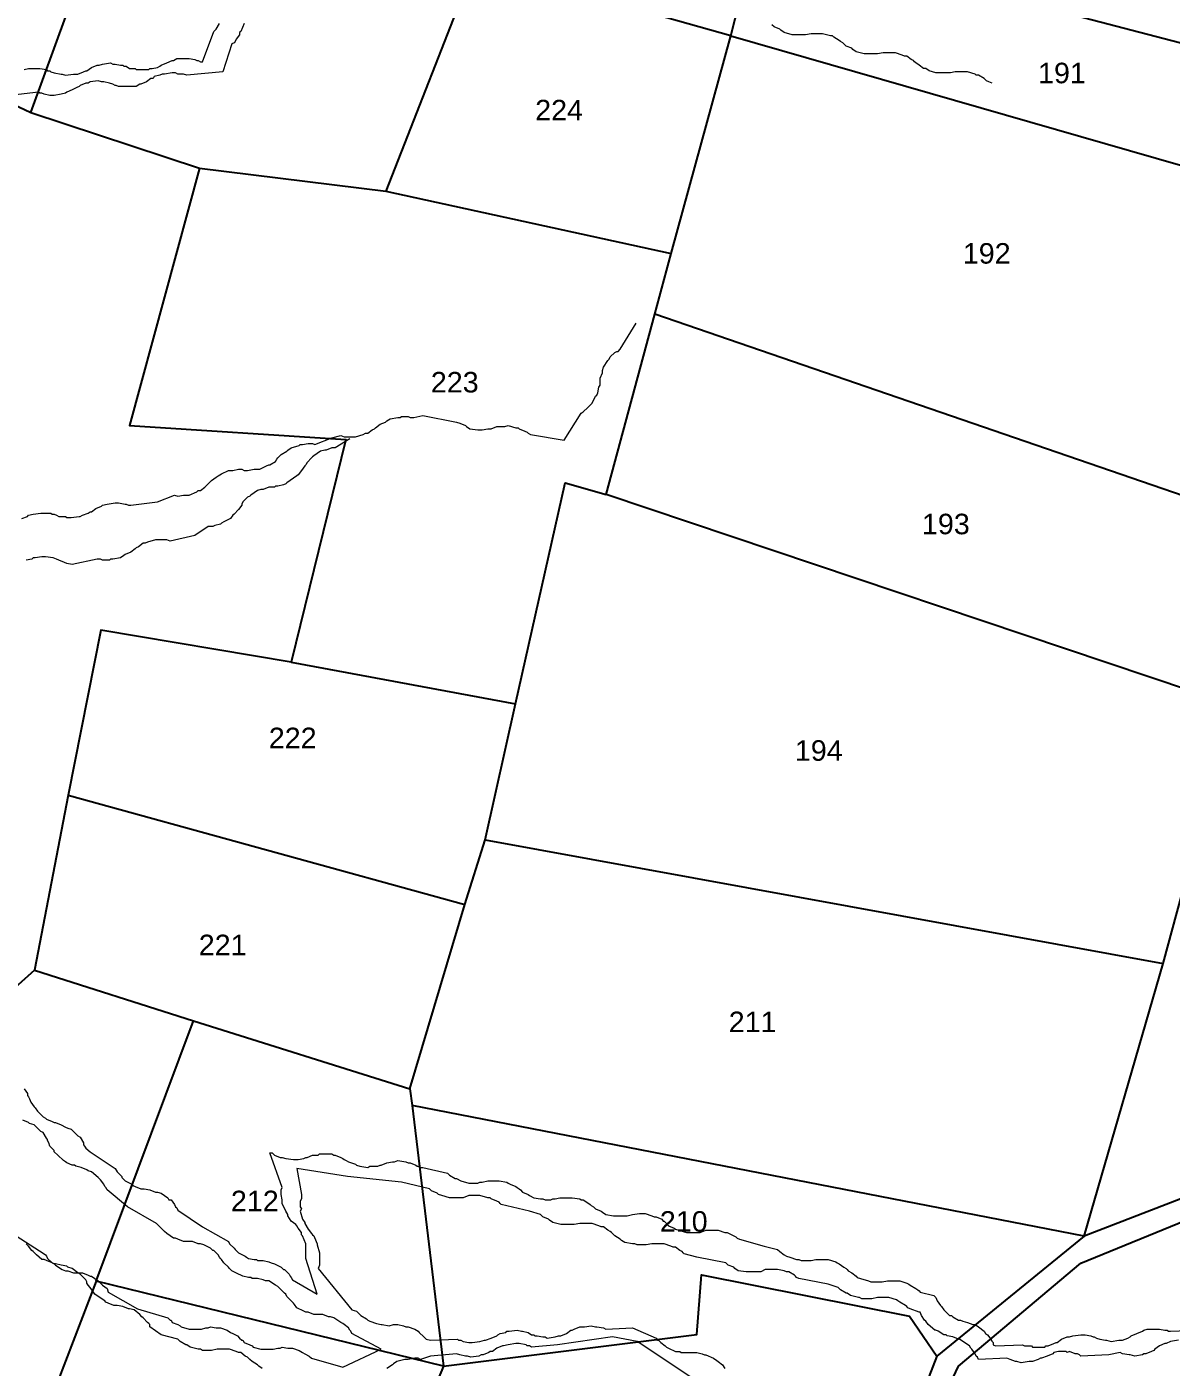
# Model space of a CAD drawing. Header units: inches. Extents: x -72 to 3350, y -615 to 1801.
# Drawn here: x 1019 to 1211.8, y 553.7 to 779.5 of the extents above; entities that cross this region are included whole.
import ezdxf
from ezdxf.enums import TextEntityAlignment as Align

# ---------------------------------------------------------------- set-up
doc = ezdxf.new("R2010")
doc.units = ezdxf.units.IN
doc.header["$LTSCALE"] = 15
doc.header["$MEASUREMENT"] = 0
for name, color, linetype in [('PLOT', 255, 'Continuous'), ('PLOT NO', 7, 'Continuous'), ('STREAM', 130, 'Continuous')]:
    doc.layers.add(name, color=color, linetype=linetype)
doc.styles.get("Standard").update_dxf_attribs({"font": 'arial.ttf'})

msp = doc.modelspace()

# ---------------------------------------------------------------- linework, layer by layer
at = {"layer": 'PLOT', "color": 0}
for points in [[(845.24, 754.05), (861.72, 765.2), (891.18, 766.06), (914.78, 762.88), (932.23, 761.56), (956.05, 743.94), (993.83, 830.78), (1040.07, 820.87), (1082.4, 810.36), (1142.01, 795.45), (1246.78, 768.11), (1285.12, 758.61), (1324.3, 749.06), (1369.12, 737.88), (1373.94, 746.43), (1432.48, 725.72)], [(986.99, 780.47), (1019.7, 765.07), (1040.07, 820.87)], [(1019.7, 765.07), (1048.1, 755.7), (1079.51, 751.8), (1127.55, 741.3), (1137.62, 777.99), (1142.01, 795.45)], [(1137.62, 777.99), (1094.51, 790.18), (1079.51, 751.8)], [(1137.62, 777.99), (1230.13, 751.39), (1231.44, 750.28), (1241.56, 747.39), (1313.46, 723.54), (1358.37, 715.56), (1369.12, 737.88)], [(1048.1, 755.7), (1036.36, 712.34), (1072.79, 710), (1063.58, 672.46), (1031.5, 677.86), (1026, 650.03), (1020.35, 620.58), (1012.05, 613.15), (977.38, 631.03)], [(1338.63, 677.83), (1319.58, 678.38), (1303.2, 683.36), (1239.98, 702.7), (1235.13, 691.11), (1215.74, 699.83), (1124.79, 731.1), (1127.55, 741.3)], [(1083.54, 600.57), (1092.8, 631.64), (1096.26, 642.52), (1101.36, 665.47), (1109.7, 702.65), (1116.62, 700.71), (1124.79, 731.1)], [(1096.26, 642.52), (1210.38, 621.72), (1222.19, 665.22), (1116.62, 700.71)], [(1063.58, 672.46), (1101.36, 665.47)], [(1026, 650.03), (1092.8, 631.64)], [(1322.44, 646.15), (1303.7, 642.38), (1291.11, 629.13), (1279.64, 619.51), (1256.31, 604.95), (1239.8, 592.7), (1219.06, 584.23), (1197.09, 575.76), (1172.31, 555.57), (1163.8, 533.66), (1166.61, 533.99)], [(1197.09, 575.76), (1210.38, 621.72)], [(1020.35, 620.58), (1047.09, 612.04), (1083.54, 600.57), (1083.95, 597.8), (1089.19, 553.84), (1030.72, 568.16), (1047.09, 612.04)], [(1197.09, 575.76), (1083.95, 597.8)], [(1274.24, 556.48), (1227.65, 547.05), (1213.13, 538.65), (1166.61, 533.99), (1175.92, 553.86), (1196.54, 571.23), (1215.34, 578.93), (1239.85, 589.71)], [(1089.19, 553.84), (1131.89, 559.2), (1132.65, 569.27), (1167.69, 562.26), (1172.31, 555.57)], [(1030.72, 568.16), (1021.68, 544.61)], [(1089.19, 553.84), (1073.92, 517.51)]]:
    msp.add_lwpolyline(points, dxfattribs=at)
at = {"layer": 'STREAM', "color": 4, "lineweight": 0}
for points in [[(1055.64, 780.04), (1055.08, 778.72), (1054.89, 778.53), (1054.89, 778.15), (1054.32, 777.4), (1054.13, 777.02), (1053.94, 776.83), (1053.56, 776.64), (1052.05, 771.91), (1046, 771.34), (1045.43, 771.53), (1044.49, 771.53), (1044.11, 771.72), (1043.54, 771.72), (1042.22, 771.53), (1041.84, 771.53), (1041.46, 771.34), (1040.51, 771.15), (1040.33, 770.78), (1039.95, 770.78), (1039.19, 770.21), (1038.25, 769.83), (1038.06, 769.83), (1037.49, 769.45), (1036.17, 769.45), (1035.79, 769.45), (1035.41, 769.45), (1034.46, 769.45), (1034.09, 769.64), (1033.9, 769.64), (1033.52, 769.83), (1032.95, 770.02), (1032, 770.21), (1031.63, 770.21), (1031.06, 770.4), (1029.74, 770.21), (1029.36, 770.02), (1028.98, 770.02), (1028.03, 769.64), (1027.84, 769.45), (1027.47, 769.26), (1026.71, 768.89), (1025.76, 768.51), (1025.58, 768.32), (1024.82, 768.13), (1023.68, 767.94), (1023.31, 767.94), (1022.93, 767.94), (1021.98, 768.13), (1021.6, 768.32), (1021.23, 768.32), (1021.04, 768.51), (1014.8, 767.75)], [(1018.58, 772.29), (1019.33, 772.48), (1020.66, 772.48), (1020.85, 772.48), (1021.23, 772.48), (1022.36, 772.29), (1022.55, 772.1), (1022.93, 772.1), (1023.12, 771.91), (1023.68, 771.72), (1024.82, 771.53), (1025.01, 771.53), (1025.58, 771.34), (1026.9, 771.53), (1027.28, 771.53), (1027.66, 771.53), (1028.6, 771.91), (1028.98, 772.1), (1029.17, 772.1), (1029.92, 772.67), (1030.87, 773.05), (1031.25, 773.05), (1031.82, 773.23), (1033.14, 773.42), (1033.52, 773.23), (1033.9, 773.23), (1034.84, 773.05), (1035.22, 773.05), (1035.41, 772.86), (1035.79, 772.86), (1036.35, 772.48), (1037.3, 772.48), (1037.49, 772.29), (1038.25, 772.29), (1039.57, 772.29), (1039.76, 772.48), (1040.14, 772.48), (1041.08, 772.67), (1041.46, 772.86), (1041.65, 773.05), (1042.6, 773.42), (1043.54, 773.8), (1043.73, 773.8), (1044.3, 774.18), (1045.62, 774.18), (1046, 774.18), (1046.38, 774.18), (1047.32, 773.99), (1047.7, 773.8), (1047.89, 773.8), (1048.27, 773.61), (1048.65, 773.61), (1050.54, 778.72), (1050.92, 779.1), (1051.48, 780.04)], [(1181.59, 770.02), (1181.02, 770.21), (1180.64, 770.4), (1180.46, 770.59), (1180.27, 770.78), (1179.32, 771.34), (1178.94, 771.34), (1178.75, 771.53), (1177.43, 771.91), (1176.67, 771.91), (1176.48, 771.91), (1175.35, 771.91), (1174.59, 771.72), (1174.21, 771.72), (1173.84, 771.72), (1172.89, 771.72), (1172.51, 771.72), (1172.13, 771.72), (1171, 772.1), (1170.43, 772.48), (1170.05, 772.48), (1169.3, 773.05), (1168.73, 773.42), (1168.54, 773.61), (1168.35, 773.8), (1167.97, 773.99), (1167.22, 774.56), (1166.84, 774.56), (1166.46, 774.75), (1165.33, 775.13), (1164.57, 775.13), (1164.38, 775.13), (1163.25, 775.13), (1162.3, 774.94), (1162.11, 774.94), (1161.73, 774.94), (1160.79, 774.94), (1160.41, 774.94), (1160.03, 774.94), (1158.71, 775.31), (1158.14, 775.69), (1157.95, 775.88), (1157.01, 776.26), (1156.63, 776.64), (1156.44, 776.83), (1156.06, 777.02), (1155.87, 777.21), (1154.93, 777.77), (1154.74, 777.96), (1154.36, 777.96), (1153.03, 778.34), (1152.47, 778.34), (1152.09, 778.34), (1151.14, 778.34), (1150.2, 778.15), (1150.01, 778.15), (1149.63, 778.15), (1148.5, 778.15), (1148.31, 778.15), (1147.93, 778.15), (1146.6, 778.53), (1146.04, 778.91), (1145.85, 779.1), (1144.9, 779.48), (1144.52, 779.85)], [(1018.2, 696.65), (1019.15, 697.02), (1019.33, 697.21), (1020.09, 697.4), (1021.41, 697.59), (1021.6, 697.59), (1021.98, 697.59), (1023.12, 697.59), (1023.31, 697.4), (1023.68, 697.4), (1024.06, 697.21), (1024.44, 697.02), (1025.58, 697.02), (1025.76, 696.83), (1026.52, 696.83), (1027.84, 697.02), (1028.03, 697.02), (1028.41, 697.21), (1029.36, 697.59), (1029.74, 697.78), (1029.92, 697.78), (1030.68, 698.35), (1031.63, 698.73), (1031.82, 698.92), (1032.57, 699.1), (1033.9, 699.29), (1034.09, 699.29), (1034.46, 699.29), (1035.6, 699.1), (1035.79, 699.1), (1036.17, 698.92), (1036.54, 698.92), (1041.08, 699.48), (1043.92, 700.62), (1044.49, 700.43), (1045.43, 700.62), (1045.62, 700.62), (1046.38, 700.62), (1047.7, 701.18), (1047.89, 701.37), (1048.27, 701.37), (1049.02, 701.94), (1049.4, 702.32), (1049.59, 702.51), (1050.16, 703.08), (1050.92, 703.64), (1051.29, 703.83), (1051.86, 704.21), (1053, 704.78), (1053.37, 704.78), (1053.75, 704.78), (1054.7, 704.97), (1055.08, 704.97), (1055.27, 704.97), (1055.64, 704.78), (1056.21, 704.78), (1057.35, 704.97), (1057.53, 704.97), (1058.29, 704.97), (1059.43, 705.53), (1059.8, 705.72), (1059.99, 705.72), (1060.94, 706.29), (1061.13, 706.67), (1061.32, 706.86), (1061.88, 707.42), (1062.83, 707.99), (1063.02, 708.18), (1063.59, 708.56), (1064.91, 708.94), (1065.1, 709.13), (1065.48, 709.13), (1066.42, 709.32), (1066.8, 709.32), (1067.18, 709.32), (1067.56, 709.13), (1070.39, 710.26), (1071.91, 710.64), (1072.47, 710.45), (1073.42, 710.45), (1073.8, 710.45), (1074.37, 710.45), (1075.69, 710.83), (1076.07, 711.02), (1076.45, 711.02), (1077.2, 711.59), (1077.58, 711.77), (1077.77, 711.96), (1078.53, 712.53), (1079.47, 712.91), (1079.66, 713.1), (1080.23, 713.48), (1081.55, 713.67), (1081.93, 713.67), (1082.12, 713.85), (1083.25, 713.85), (1083.63, 713.67), (1083.82, 713.67), (1084.2, 713.67), (1085.71, 714.04), (1091.38, 712.91), (1091.95, 712.72), (1092.9, 712.34), (1093.09, 712.15), (1093.65, 711.77), (1094.98, 711.59), (1095.36, 711.59), (1095.73, 711.59), (1096.68, 711.77), (1097.06, 711.77), (1097.25, 711.77), (1098.19, 712.15), (1099.14, 712.15), (1099.52, 712.15), (1100.08, 712.34), (1101.41, 711.96), (1101.79, 711.96), (1101.98, 711.77), (1102.92, 711.4), (1103.3, 711.21), (1103.49, 711.02), (1103.87, 710.83), (1109.54, 709.88), (1112.38, 714.42), (1112.75, 714.61), (1113.51, 715.37), (1113.7, 715.56), (1114.27, 716.12), (1114.83, 717.26), (1115.02, 717.45), (1115.21, 717.83), (1115.4, 718.77), (1115.59, 719.15), (1115.59, 719.34), (1115.59, 720.28), (1115.97, 721.23), (1115.97, 721.61), (1116.16, 722.18), (1116.91, 723.31), (1117.1, 723.5), (1117.29, 723.88), (1118.05, 724.63), (1118.43, 724.82), (1118.62, 724.82), (1118.99, 725.2), (1121.64, 729.55)], [(1073.42, 710.07), (1070.96, 708.56), (1070.39, 708.56), (1069.45, 708.18), (1069.26, 708.18), (1068.5, 707.99), (1067.37, 707.24), (1067.18, 707.05), (1066.99, 706.86), (1066.23, 706.1), (1066.04, 705.72), (1065.86, 705.53), (1065.29, 704.78), (1064.72, 704.02), (1064.53, 703.83), (1063.96, 703.45), (1062.83, 702.7), (1062.64, 702.51), (1062.26, 702.32), (1061.32, 702.13), (1060.94, 702.13), (1060.75, 701.94), (1060.37, 701.94), (1059.8, 701.94), (1058.86, 701.56), (1058.48, 701.56), (1057.91, 701.37), (1056.78, 700.62), (1056.59, 700.43), (1056.21, 700.24), (1055.45, 699.48), (1055.27, 699.1), (1055.27, 698.92), (1054.7, 698.16), (1053.94, 697.4), (1053.75, 697.21), (1053.37, 696.65), (1052.24, 696.08), (1051.86, 695.89), (1051.67, 695.7), (1050.73, 695.51), (1050.35, 695.32), (1049.97, 695.32), (1049.59, 695.32), (1047.32, 693.81), (1043.16, 692.86), (1042.6, 693.05), (1041.65, 693.05), (1041.27, 693.05), (1040.7, 693.05), (1039.38, 692.67), (1039, 692.49), (1038.62, 692.49), (1037.87, 691.92), (1037.49, 691.73), (1037.3, 691.54), (1036.54, 690.97), (1035.6, 690.59), (1035.41, 690.41), (1034.84, 690.03), (1033.52, 689.84), (1033.14, 689.84), (1032.95, 689.65), (1031.82, 689.65), (1031.44, 689.84), (1031.25, 689.84), (1030.87, 689.84), (1026.71, 688.89), (1025.76, 689.08), (1025.39, 689.27), (1024.44, 689.65), (1024.06, 689.84), (1023.5, 690.03), (1022.17, 690.22), (1021.79, 690.22), (1021.6, 690.22), (1020.47, 690.03), (1020.09, 690.03), (1019.9, 689.84), (1018.96, 689.65)], [(1018.58, 600.58), (1019.15, 599.82), (1019.15, 599.44), (1019.33, 599.25), (1019.52, 598.88), (1019.71, 598.31), (1020.28, 597.55), (1020.47, 597.36), (1020.85, 596.8), (1021.79, 595.85), (1022.17, 595.66), (1022.36, 595.47), (1023.31, 595.09), (1023.68, 594.91), (1023.87, 594.91), (1024.82, 594.53), (1025.58, 594.15), (1025.95, 593.96), (1026.52, 593.77), (1027.47, 592.83), (1027.66, 592.64), (1028.03, 592.45), (1028.6, 591.5), (1028.6, 591.12), (1028.79, 590.93), (1028.98, 590.56), (1029.74, 589.99), (1033.9, 587.15), (1034.27, 586.58), (1035.03, 585.83), (1035.03, 585.64), (1035.6, 585.07), (1036.73, 584.5), (1036.92, 584.32), (1037.3, 584.13), (1038.25, 583.75), (1038.62, 583.75), (1038.81, 583.75), (1039.76, 583.56), (1040.7, 583.18), (1041.08, 583.18), (1041.65, 582.99), (1042.78, 582.24), (1042.97, 581.86), (1043.35, 581.86), (1043.92, 581.1), (1044.11, 580.72), (1044.3, 580.53), (1044.49, 580.16), (1048.65, 577.32), (1053, 574.86), (1053.19, 574.48), (1053.94, 573.73), (1054.13, 573.54), (1054.7, 572.97), (1055.83, 572.4), (1056.02, 572.21), (1056.4, 572.02), (1057.35, 571.83), (1057.72, 571.83), (1057.91, 571.65), (1058.86, 571.65), (1059.8, 571.46), (1060.18, 571.27), (1060.75, 571.08), (1061.88, 570.51), (1062.26, 570.13), (1062.45, 570.13), (1063.21, 569.38), (1063.4, 569), (1063.59, 568.81), (1063.78, 568.43), (1067.94, 565.97), (1066.04, 572.02), (1066.04, 572.4), (1066.04, 573.54), (1066.04, 573.73), (1066.04, 574.48), (1065.48, 575.81), (1065.29, 575.99), (1065.29, 576.37), (1064.72, 577.13), (1064.53, 577.51), (1064.34, 577.7), (1063.59, 578.26), (1063.02, 579.21), (1063.02, 579.4), (1062.64, 579.97), (1062.07, 581.29), (1062.07, 581.48), (1062.07, 581.86), (1061.88, 582.8), (1061.88, 583.18), (1061.88, 583.56), (1062.07, 583.94), (1059.99, 589.8), (1060.37, 589.8), (1060.75, 589.42), (1061.69, 589.04), (1062.07, 589.04), (1062.64, 588.85), (1063.96, 588.66), (1064.34, 588.66), (1064.72, 588.66), (1065.67, 588.85), (1066.04, 589.04), (1066.23, 589.04), (1067.18, 589.42), (1068.12, 589.42), (1068.31, 589.61), (1069.07, 589.61), (1070.39, 589.61), (1070.77, 589.42), (1070.96, 589.42), (1071.91, 589.04), (1072.29, 588.85), (1072.47, 588.66), (1072.85, 588.48), (1073.23, 588.29), (1074.37, 587.91), (1074.55, 587.72), (1075.12, 587.53), (1076.45, 587.34), (1076.82, 587.53), (1077.2, 587.53), (1078.15, 587.53), (1078.53, 587.72), (1078.71, 587.72), (1079.66, 588.1), (1080.61, 588.29), (1080.98, 588.29), (1081.55, 588.48), (1082.88, 588.29), (1083.25, 588.1), (1083.63, 588.1), (1084.58, 587.72), (1084.77, 587.53), (1085.14, 587.53), (1085.33, 587.34), (1085.71, 587.34), (1089.87, 586.4), (1090.25, 586.02), (1091.2, 585.45), (1091.38, 585.45), (1092.14, 585.07), (1093.47, 584.69), (1093.65, 584.69), (1094.03, 584.69), (1094.98, 584.69), (1095.36, 584.88), (1095.73, 584.88), (1096.68, 585.07), (1097.63, 585.07), (1097.81, 585.07), (1098.57, 585.07), (1099.89, 584.88), (1100.08, 584.69), (1100.46, 584.5), (1101.41, 584.13), (1101.6, 583.94), (1101.98, 583.75), (1102.16, 583.56), (1102.54, 583.18), (1103.49, 582.8), (1103.68, 582.61), (1104.43, 582.24), (1105.57, 582.05), (1105.95, 582.05), (1106.32, 581.86), (1107.27, 581.86), (1107.65, 582.05), (1108.03, 582.05), (1108.78, 582.24), (1109.92, 582.24), (1110.11, 582.24), (1110.86, 582.24), (1112.19, 582.05), (1112.38, 581.86), (1112.75, 581.86), (1113.7, 581.29), (1113.89, 581.1), (1114.08, 580.91), (1114.46, 580.72), (1114.83, 580.34), (1115.78, 579.97), (1115.97, 579.78), (1116.54, 579.4), (1117.86, 579.21), (1118.24, 579.21), (1118.62, 579.21), (1119.56, 579.21), (1119.94, 579.21), (1120.13, 579.21), (1121.07, 579.4), (1122.21, 579.59), (1122.4, 579.59), (1123.16, 579.59), (1124.29, 579.21), (1124.67, 579.02), (1125.05, 579.02), (1125.99, 578.64), (1126.18, 578.26), (1126.37, 578.26), (1126.75, 577.89), (1127.13, 577.51), (1128.07, 577.13), (1128.26, 576.94), (1128.83, 576.75), (1130.15, 576.37), (1130.53, 576.37), (1130.91, 576.37), (1131.85, 576.37), (1132.23, 576.37), (1132.42, 576.37), (1133.37, 576.75), (1134.5, 576.75), (1134.69, 576.75), (1135.45, 576.75), (1136.58, 576.37), (1136.96, 576.37), (1137.34, 576.18), (1138.09, 575.81), (1138.47, 575.62), (1138.66, 575.43), (1139.04, 575.24), (1143.2, 574.1), (1145.47, 573.54), (1145.85, 573.16), (1146.6, 572.59), (1146.98, 572.4), (1147.55, 572.21), (1148.68, 571.83), (1149.06, 571.83), (1149.44, 571.65), (1150.39, 571.65), (1150.76, 571.65), (1151.14, 571.65), (1151.9, 571.83), (1153.03, 571.83), (1153.22, 571.83), (1153.98, 571.83), (1155.3, 571.46), (1155.49, 571.27), (1155.87, 571.08), (1156.63, 570.51), (1157.01, 570.32), (1157.19, 570.13), (1157.38, 569.94), (1157.95, 569.56), (1158.71, 569), (1158.9, 568.81), (1159.46, 568.62), (1160.79, 568.24), (1161.17, 568.05), (1161.54, 568.05), (1162.49, 568.05), (1162.87, 568.05), (1163.06, 568.05), (1164, 568.24), (1165.14, 568.24), (1165.33, 568.24), (1166.08, 568.24), (1167.22, 567.86), (1167.6, 567.67), (1167.78, 567.48), (1168.73, 566.92), (1169.11, 566.73), (1169.3, 566.54), (1169.49, 566.35), (1171.76, 565.78), (1172.13, 565.4), (1172.32, 564.84), (1172.89, 564.08), (1173.08, 563.89), (1173.46, 563.32), (1174.4, 562.38), (1174.78, 562.38), (1174.97, 562.19), (1175.92, 561.62), (1176.29, 561.62), (1176.67, 561.43), (1177.43, 561.24), (1178.37, 560.87), (1178.75, 560.87), (1179.32, 560.49), (1180.27, 559.73), (1180.46, 559.35), (1180.83, 559.16), (1181.4, 558.41), (1181.59, 558.03), (1181.78, 557.84), (1181.78, 557.46), (1182.16, 557.27), (1186.7, 557.46), (1187.07, 557.27), (1188.21, 557.27), (1188.4, 557.08), (1189.15, 557.08), (1190.48, 557.08), (1190.67, 557.27), (1191.05, 557.27), (1191.99, 557.65), (1192.37, 557.84), (1192.56, 557.84), (1193.31, 558.41), (1194.26, 558.79), (1194.64, 558.79), (1195.21, 558.97), (1196.53, 559.16), (1196.91, 559.16), (1197.29, 559.16), (1198.23, 558.97), (1198.61, 558.79), (1198.8, 558.79), (1199.18, 558.6), (1199.74, 558.41), (1200.69, 558.22), (1200.88, 558.22), (1201.64, 558.03), (1202.96, 558.22), (1203.34, 558.22), (1203.53, 558.22), (1204.47, 558.6), (1204.85, 558.79), (1205.04, 558.97), (1205.98, 559.35), (1206.93, 559.73), (1207.12, 559.92), (1207.69, 560.11), (1209.01, 560.11), (1209.39, 560.11), (1209.77, 560.11), (1210.71, 559.92), (1211.09, 559.92), (1211.28, 559.73), (1211.66, 559.73), (1216.01, 559.92)], [(1017.25, 575.81), (1021.98, 572.78), (1022.17, 572.59), (1022.36, 572.4), (1022.55, 572.02), (1023.31, 571.27), (1023.68, 571.08), (1023.87, 570.89), (1025.01, 570.13), (1025.58, 569.94), (1025.95, 569.94), (1026.9, 569.56), (1027.84, 569.56), (1028.03, 569.56), (1028.41, 569.56), (1029.36, 569.19), (1029.74, 569), (1029.92, 569), (1031.06, 568.24), (1031.63, 567.67), (1031.82, 567.48), (1032.57, 566.92), (1032.76, 566.35), (1037.68, 563.51), (1042.78, 562), (1043.16, 561.62), (1043.35, 561.62), (1043.54, 561.24), (1044.49, 560.87), (1044.86, 560.68), (1045.05, 560.49), (1046.38, 560.11), (1047.13, 560.11), (1047.32, 560.11), (1048.46, 560.11), (1049.21, 560.3), (1049.59, 560.3), (1049.97, 560.49), (1050.92, 560.3), (1051.29, 560.3), (1051.67, 560.3), (1052.81, 559.92), (1053.37, 559.54), (1053.75, 559.35), (1054.51, 558.97), (1054.89, 558.6), (1055.27, 558.22), (1055.45, 558.22), (1055.64, 557.84), (1056.59, 557.46), (1056.97, 557.27), (1057.16, 557.08), (1058.48, 556.71), (1059.24, 556.71), (1059.43, 556.71), (1060.56, 556.71), (1061.32, 556.89), (1061.69, 556.89), (1062.07, 557.08), (1063.02, 556.89), (1063.4, 556.89), (1063.78, 556.89), (1064.91, 556.52), (1065.48, 556.14), (1065.86, 555.95), (1066.61, 555.57), (1066.99, 555.19), (1072.29, 553.68), (1078.71, 556.71), (1073.8, 559.35), (1073.61, 559.73), (1073.42, 559.92), (1073.23, 560.3), (1072.47, 560.87), (1072.29, 561.06), (1071.91, 561.24), (1070.77, 562), (1070.2, 562.19), (1069.83, 562.19), (1068.88, 562.57), (1067.94, 562.57), (1067.75, 562.57), (1067.37, 562.57), (1066.42, 562.95), (1066.04, 562.95), (1065.67, 563.14), (1064.53, 563.7), (1064.15, 564.27), (1063.96, 564.46), (1063.21, 565.22), (1062.83, 565.59), (1062.64, 565.97), (1062.45, 566.16), (1062.26, 566.35), (1061.51, 567.11), (1061.32, 567.3), (1060.94, 567.48), (1059.8, 568.24), (1059.24, 568.24), (1058.86, 568.43), (1057.91, 568.62), (1056.97, 568.62), (1056.78, 568.81), (1056.4, 568.81), (1055.45, 569), (1055.08, 569.19), (1054.7, 569.38), (1053.56, 569.94), (1053.19, 570.32), (1053, 570.51), (1052.24, 571.27), (1051.86, 571.83), (1051.67, 572.02), (1051.48, 572.21), (1051.29, 572.59), (1050.54, 573.35), (1050.35, 573.35), (1049.97, 573.73), (1048.84, 574.29), (1048.27, 574.48), (1047.89, 574.48), (1046.94, 574.86), (1046, 574.86), (1045.81, 574.86), (1045.43, 574.86), (1044.49, 575.24), (1044.11, 575.43), (1043.73, 575.43), (1042.6, 576.18), (1042.22, 576.56), (1042.03, 576.75), (1041.27, 577.51), (1040.89, 577.89), (1035.98, 580.72), (1032.57, 583.56), (1032.38, 583.94), (1032.19, 584.13), (1032, 584.5), (1031.44, 585.26), (1031.25, 585.45), (1031.06, 585.64), (1029.92, 586.58), (1029.36, 586.77), (1029.17, 586.96), (1028.22, 587.34), (1027.28, 587.53), (1027.09, 587.72), (1026.71, 587.72), (1025.76, 588.1), (1025.58, 588.29), (1025.2, 588.48), (1024.25, 589.42), (1023.68, 589.99), (1023.68, 590.18), (1022.93, 590.93), (1022.74, 591.5), (1022.55, 591.88), (1022.55, 592.07), (1022.36, 592.26), (1021.79, 593.2), (1021.41, 593.39), (1021.23, 593.58), (1020.28, 594.53), (1019.52, 594.72), (1019.33, 594.91), (1018.39, 595.28)], [(1212.98, 558.22), (1211.66, 558.03), (1210.9, 557.65), (1210.71, 557.65), (1209.77, 557.27), (1209.01, 556.71), (1208.82, 556.52), (1208.44, 556.33), (1207.5, 555.95), (1207.12, 555.95), (1206.93, 555.76), (1205.61, 555.57), (1204.85, 555.76), (1204.66, 555.76), (1203.53, 555.95), (1203.15, 556.14), (1201.26, 555.76), (1196.53, 555.57), (1196.34, 555.76), (1195.96, 555.95), (1195.58, 555.95), (1194.64, 556.33), (1194.26, 556.14), (1194.07, 556.33), (1192.75, 556.33), (1191.99, 556.14), (1191.8, 555.95), (1190.86, 555.57), (1189.91, 555.19), (1189.72, 555.19), (1189.34, 555), (1188.4, 554.63), (1188.02, 554.63), (1187.83, 554.63), (1186.51, 554.44), (1185.75, 554.63), (1185.56, 554.63), (1184.62, 555), (1184.05, 555.19), (1179.32, 555), (1179.13, 555.38), (1178.94, 555.57), (1178.75, 555.95), (1178.19, 556.71), (1178, 556.89), (1177.81, 557.27), (1176.67, 558.03), (1176.11, 558.41), (1175.92, 558.41), (1174.97, 558.79), (1174.03, 558.97), (1173.84, 559.16), (1173.46, 559.16), (1172.51, 559.73), (1172.13, 559.92), (1171.95, 559.92), (1170.81, 560.87), (1170.43, 561.43), (1170.24, 561.62), (1169.68, 562.38), (1169.49, 562.95), (1169.3, 562.95), (1167.78, 563.51), (1167.41, 563.7), (1167.22, 563.89), (1167.03, 564.08), (1166.08, 564.65), (1165.7, 564.84), (1165.52, 565.03), (1164.19, 565.4), (1163.44, 565.4), (1163.25, 565.4), (1162.3, 565.4), (1161.36, 565.22), (1160.98, 565.22), (1160.79, 565.22), (1159.65, 565.22), (1159.27, 565.4), (1159.09, 565.4), (1157.76, 565.78), (1157.19, 566.16), (1157.01, 566.16), (1156.06, 566.73), (1155.68, 567.11), (1153.98, 567.67), (1149.06, 568.62), (1148.68, 568.81), (1148.5, 569), (1148.31, 569.19), (1147.36, 569.75), (1146.98, 569.75), (1146.6, 569.94), (1145.47, 570.13), (1144.71, 570.13), (1144.52, 570.13), (1143.39, 570.13), (1142.63, 569.75), (1142.26, 569.75), (1141.88, 569.75), (1140.93, 569.75), (1140.55, 569.75), (1140.17, 569.75), (1138.85, 569.94), (1138.28, 570.32), (1138.09, 570.51), (1137.15, 570.89), (1136.77, 571.27), (1131.85, 572.21), (1129.77, 572.78), (1129.58, 572.97), (1129.4, 573.16), (1129.02, 573.35), (1128.26, 573.91), (1127.88, 573.91), (1127.5, 574.1), (1126.37, 574.48), (1125.61, 574.48), (1125.42, 574.48), (1124.29, 574.48), (1123.34, 574.29), (1123.16, 574.29), (1122.78, 574.29), (1121.83, 574.29), (1121.45, 574.48), (1121.07, 574.48), (1119.75, 574.67), (1119.18, 575.05), (1118.99, 575.24), (1118.05, 575.81), (1117.67, 576.18), (1117.48, 576.37), (1117.29, 576.56), (1116.91, 576.75), (1116.16, 577.32), (1115.78, 577.32), (1115.4, 577.51), (1114.27, 577.89), (1113.51, 577.89), (1113.32, 577.89), (1112.19, 577.89), (1111.24, 577.7), (1111.05, 577.7), (1110.67, 577.7), (1109.73, 577.7), (1109.35, 577.7), (1108.97, 577.7), (1107.65, 578.07), (1107.08, 578.45), (1106.89, 578.64), (1105.95, 579.02), (1105.57, 579.4), (1103.68, 579.97), (1098.95, 581.1), (1098.76, 581.29), (1098.57, 581.48), (1098.19, 581.67), (1097.25, 582.05), (1097.06, 582.24), (1096.68, 582.24), (1095.36, 582.61), (1094.79, 582.61), (1094.41, 582.61), (1093.47, 582.61), (1092.52, 582.24), (1092.33, 582.24), (1091.95, 582.24), (1090.82, 582.24), (1090.63, 582.24), (1090.25, 582.24), (1088.93, 582.61), (1088.36, 582.8), (1088.17, 582.99), (1087.22, 583.37), (1086.85, 583.75), (1082.12, 584.88), (1073.04, 585.83), (1064.53, 587.15), (1065.29, 582.8), (1065.29, 582.61), (1065.29, 582.42), (1065.29, 582.05), (1065.1, 581.67), (1065.1, 580.72), (1065.29, 580.34), (1065.1, 579.97), (1065.48, 578.64), (1065.86, 578.07), (1065.86, 577.89), (1066.42, 576.94), (1066.99, 576.18), (1067.18, 575.99), (1067.37, 575.81), (1067.75, 574.86), (1067.94, 574.48), (1067.94, 574.29), (1068.31, 572.97), (1068.31, 572.21), (1068.31, 572.02), (1068.31, 570.89), (1068.12, 570.32), (1073.8, 563.32), (1074.55, 563.14), (1074.93, 562.76), (1075.12, 562.57), (1075.31, 562.38), (1076.26, 561.81), (1076.45, 561.62), (1076.82, 561.43), (1077.96, 561.06), (1078.71, 560.87), (1078.9, 560.87), (1080.04, 560.68), (1080.79, 560.87), (1081.17, 560.87), (1081.55, 560.87), (1082.5, 560.68), (1082.88, 560.49), (1083.25, 560.49), (1084.39, 560.11), (1084.96, 559.73), (1085.14, 559.54), (1085.9, 558.79), (1086.28, 558.41), (1087.04, 558.22), (1091.57, 558.41), (1091.76, 558.22), (1092.14, 558.22), (1092.52, 558.03), (1093.47, 557.84), (1093.84, 557.84), (1094.03, 557.84), (1095.36, 558.03), (1096.11, 558.22), (1096.3, 558.22), (1097.25, 558.6), (1098.19, 558.97), (1098.38, 559.16), (1098.76, 559.35), (1099.71, 559.54), (1099.89, 559.73), (1100.27, 559.73), (1101.6, 559.92), (1102.35, 559.73), (1102.54, 559.73), (1103.49, 559.54), (1104.06, 559.16), (1104.43, 559.16), (1104.62, 558.97), (1105, 558.97), (1105.95, 558.79), (1106.32, 558.79), (1106.7, 558.6), (1108.03, 558.79), (1108.59, 558.97), (1108.97, 558.97), (1109.92, 559.35), (1110.67, 559.92), (1110.86, 559.92), (1111.24, 560.11), (1112.19, 560.49), (1112.57, 560.49), (1112.94, 560.49), (1114.08, 560.68), (1114.83, 560.49), (1115.02, 560.49), (1116.16, 560.3), (1116.54, 560.11), (1121.07, 560.3), (1125.05, 558.6), (1125.24, 558.22), (1125.42, 558.22), (1125.8, 557.84), (1126.56, 557.27), (1126.75, 557.08), (1127.13, 556.89), (1128.26, 556.33), (1129.02, 556.33), (1129.21, 556.14), (1130.34, 556.14), (1131.1, 556.14), (1131.48, 556.14), (1131.85, 556.14), (1132.8, 555.95), (1133.18, 555.76), (1133.37, 555.76), (1134.69, 555.19), (1135.26, 554.81), (1135.45, 554.63), (1136.2, 554.06), (1136.58, 553.49)], [(1058.67, 553.49), (1058.1, 553.87), (1057.91, 554.06), (1056.97, 554.63), (1056.59, 555), (1056.4, 555.19), (1056.21, 555.38), (1055.83, 555.57), (1055.08, 556.14), (1054.7, 556.14), (1054.32, 556.33), (1053.19, 556.71), (1052.43, 556.71), (1052.24, 556.71), (1051.1, 556.71), (1050.16, 556.52), (1049.97, 556.52), (1049.59, 556.52), (1048.65, 556.52), (1048.27, 556.71), (1047.89, 556.71), (1046.57, 557.08), (1046, 557.46), (1045.81, 557.46), (1044.86, 558.03), (1044.49, 558.41), (1041.65, 559.16), (1039.76, 560.49), (1039.76, 560.87), (1039.57, 561.06), (1039.38, 561.24), (1038.62, 562), (1038.43, 562.19), (1038.06, 562.57), (1037.11, 563.32), (1036.35, 563.51), (1036.17, 563.51), (1035.22, 563.89), (1034.27, 564.08), (1034.09, 564.08), (1033.71, 564.08), (1032.76, 564.46), (1032.38, 564.65), (1032.19, 564.84), (1031.06, 565.59), (1030.49, 565.97), (1030.3, 566.35), (1029.74, 567.11), (1029.36, 567.48), (1029.17, 567.86), (1029.17, 568.05), (1028.98, 568.43), (1028.22, 569.19), (1028.03, 569.38), (1027.66, 569.56), (1026.71, 570.32), (1025.95, 570.51), (1025.76, 570.7), (1024.82, 570.89), (1023.87, 571.08), (1023.68, 571.08), (1023.31, 571.27), (1022.36, 571.65), (1021.98, 571.83), (1021.6, 571.83), (1020.66, 572.59), (1020.09, 573.16), (1019.9, 573.35), (1019.33, 574.1), (1018.96, 574.48)], [(1132.04, 551.22), (1121.83, 558.03), (1117.67, 558.79), (1108.4, 557.46), (1104.06, 557.08), (1103.68, 557.27), (1103.3, 557.27), (1103.11, 557.46), (1101.98, 557.65), (1101.6, 557.65), (1101.41, 557.65), (1100.08, 557.46), (1099.33, 557.27), (1099.14, 557.27), (1098.19, 556.89), (1097.44, 556.33), (1097.06, 556.33), (1096.87, 556.14), (1095.92, 555.76), (1095.55, 555.76), (1095.17, 555.57), (1093.84, 555.38), (1093.28, 555.57), (1092.9, 555.57), (1091.95, 555.76), (1091.38, 555.95), (1087.04, 555.57), (1085.33, 555), (1084.96, 555.19), (1084.77, 555.19), (1084.39, 555.19), (1083.25, 555), (1083.06, 555), (1082.69, 555), (1081.36, 554.63), (1080.79, 554.25), (1080.61, 554.06), (1079.66, 553.49)]]:
    msp.add_lwpolyline(points, dxfattribs=at)

# ---------------------------------------------------------------- texts
at = {"layer": 'PLOT NO'}
for s, p in [('191', (1193.36, 771.72)), ('224', (1108.68, 765.47)), ('192', (1180.69, 741.33)), ('223', (1091.11, 719.63)), ('193', (1173.81, 695.74)), ('222', (1063.82, 659.7)), ('194', (1152.41, 657.58)), ('221', (1052.03, 624.82)), ('211', (1141.27, 611.86)), ('212', (1057.44, 581.69)), ('210', (1129.67, 578.24))]:
    msp.add_text(s, height=3.456, dxfattribs=at).set_placement(p, align=Align.MIDDLE_CENTER)

doc.saveas('drawing.dxf')
